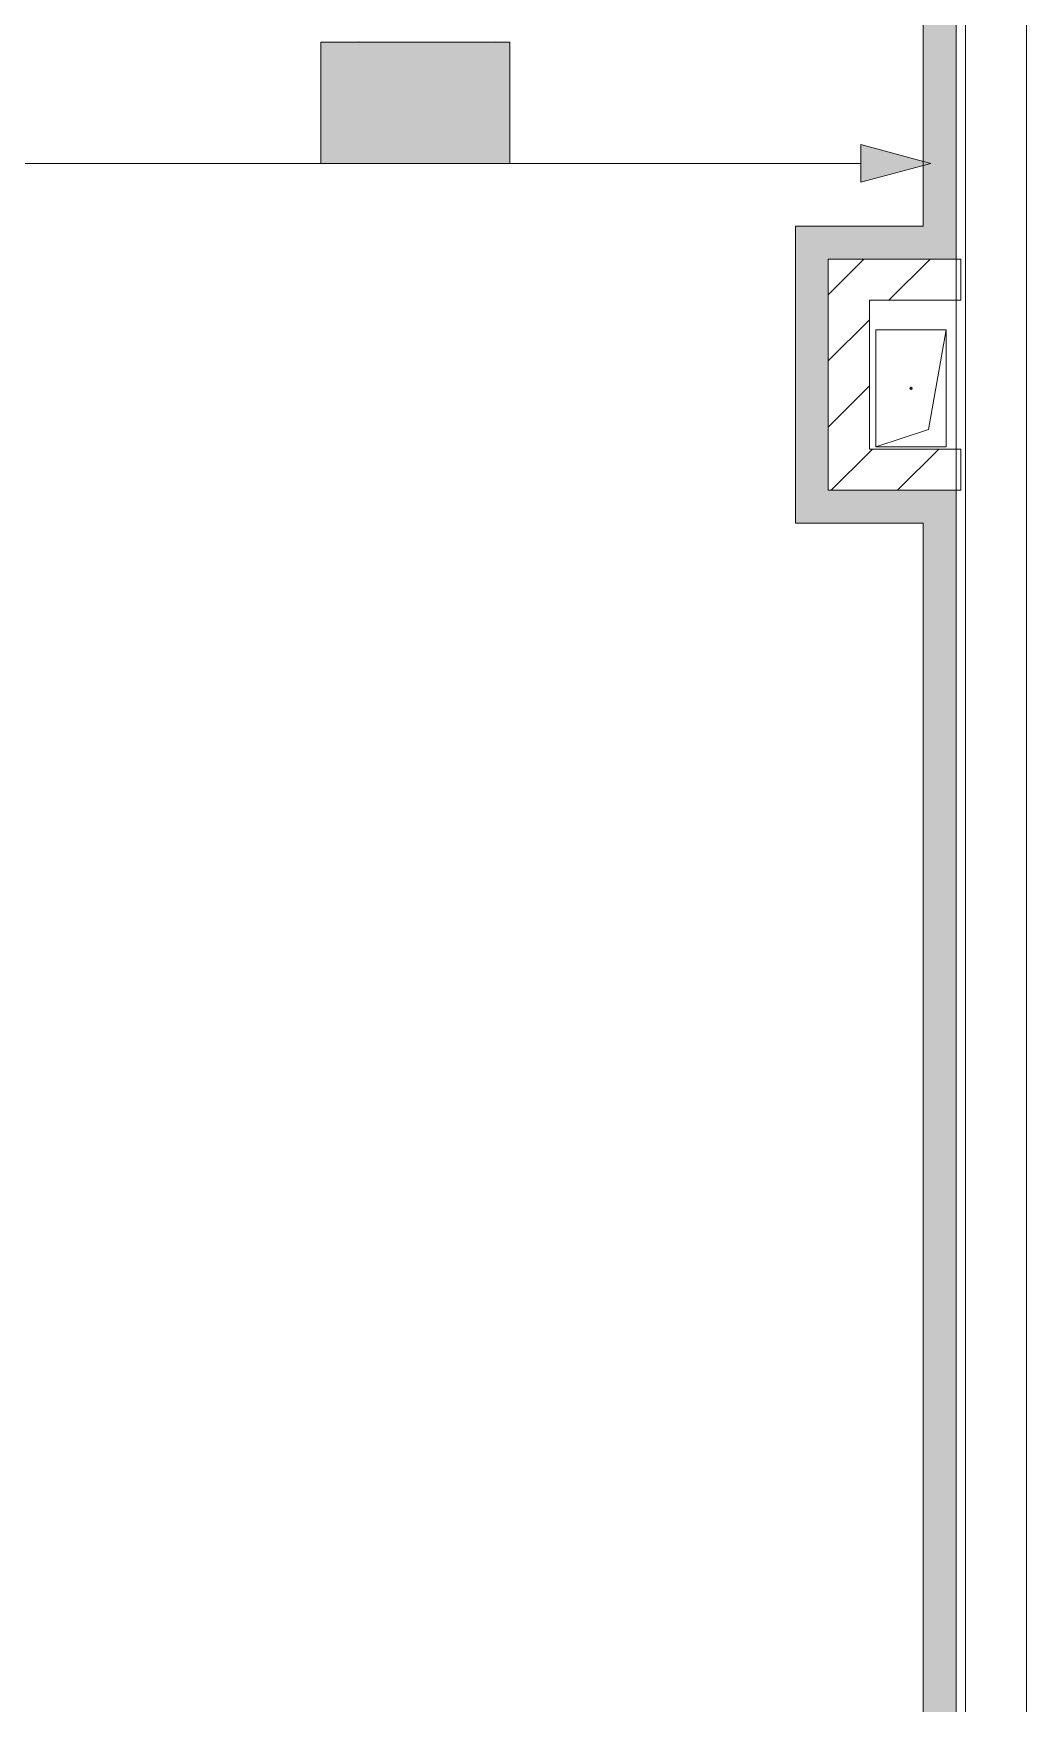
# Model space of a CAD drawing. Header units: millimetres. Extents: x 0 to 1189, y 0 to 841.
# Drawn here: x 770.97 to 792.17, y 429.54 to 465.23 of the extents above; entities that cross this region are included whole.
import ezdxf

# ---------------------------------------------------------------- set-up
doc = ezdxf.new("R2010")
doc.units = ezdxf.units.MM

msp = doc.modelspace()

# ---------------------------------------------------------------- hatches: boundary and pattern name
at = {"true_color": 0xf1d696}
h = msp.add_hatch(color=41, dxfattribs=at)
h.dxf.hatch_style = 2
h.paths.add_polyline_path([(789.968207, 487.677516), (790.668208, 487.677516), (790.668208, 461.103475), (789.968207, 461.103475)])
at = {"true_color": 0xffffff}
h = msp.add_hatch(color=7, dxfattribs=at)
h.dxf.hatch_style = 2
h.paths.add_polyline_path([(777.105187, 465.036481), (781.145193, 465.036481), (781.145193, 462.448477), (777.105187, 462.448477)])
h = msp.add_hatch(color=7, dxfattribs=at)
h.dxf.hatch_style = 2
h.paths.add_polyline_path([(777.105187, 465.036481), (781.145193, 465.036481), (781.145193, 462.448477), (777.105187, 462.448477)])
at = {"true_color": 0x0077b0}
h = msp.add_hatch(color=144, dxfattribs=at)
h.paths.add_polyline_path([(778.314562, 463.641789), (778.314562, 464.448768), (778.285072, 464.605451), (778.196051, 464.736502), (778.067411, 464.822905), (777.911073, 464.852257), (777.754596, 464.822905), (777.623338, 464.736502), (777.535902, 464.605451), (777.507583, 464.448768), (777.507583, 463.641789), (777.535902, 463.48545), (777.623338, 463.35681), (777.754596, 463.267789), (777.911073, 463.238299), (778.067411, 463.267789), (778.196051, 463.35681), (778.285072, 463.48545)])
h.paths.add_polyline_path([(778.515205, 463.641789), (778.504051, 463.521133), (778.470625, 463.409107), (778.414978, 463.306073), (778.337162, 463.212392), (778.245393, 463.135093), (778.143341, 463.080583), (778.031677, 463.048293), (777.911073, 463.037657), (777.78934, 463.048293), (777.677633, 463.080583), (777.575434, 463.135093), (777.482227, 463.212392), (777.404497, 463.306073), (777.34904, 463.409107), (777.315803, 463.521133), (777.304736, 463.641789), (777.304736, 464.448768), (777.315803, 464.5705), (777.34904, 464.682207), (777.404497, 464.784406), (777.482227, 464.877613), (777.575434, 464.955429), (777.677633, 465.011076), (777.78934, 465.044502), (777.911073, 465.055656), (778.031728, 465.044545), (778.143754, 465.011421), (778.246789, 464.956592), (778.340469, 464.880369), (778.416373, 464.786732), (778.471038, 464.683586), (778.504103, 464.570931), (778.515205, 464.448768)])
h = msp.add_hatch(color=144, dxfattribs=at)
h.paths.add_polyline_path([(778.314562, 463.641789), (778.314562, 464.448768), (778.285072, 464.605451), (778.196051, 464.736502), (778.067411, 464.822905), (777.911073, 464.852257), (777.754596, 464.822905), (777.623338, 464.736502), (777.535902, 464.605451), (777.507583, 464.448768), (777.507583, 463.641789), (777.535902, 463.48545), (777.623338, 463.35681), (777.754596, 463.267789), (777.911073, 463.238299), (778.067411, 463.267789), (778.196051, 463.35681), (778.285072, 463.48545)])
h.paths.add_polyline_path([(778.515205, 463.641789), (778.504051, 463.521133), (778.470625, 463.409107), (778.414978, 463.306073), (778.337162, 463.212392), (778.245393, 463.135093), (778.143341, 463.080583), (778.031677, 463.048293), (777.911073, 463.037657), (777.78934, 463.048293), (777.677633, 463.080583), (777.575434, 463.135093), (777.482227, 463.212392), (777.404497, 463.306073), (777.34904, 463.409107), (777.315803, 463.521133), (777.304736, 463.641789), (777.304736, 464.448768), (777.315803, 464.5705), (777.34904, 464.682207), (777.404497, 464.784406), (777.482227, 464.877613), (777.575434, 464.955429), (777.677633, 465.011076), (777.78934, 465.044502), (777.911073, 465.055656), (778.031728, 465.044545), (778.143754, 465.011421), (778.246789, 464.956592), (778.340469, 464.880369), (778.416373, 464.786732), (778.471038, 464.683586), (778.504103, 464.570931), (778.515205, 464.448768)])
h = msp.add_hatch(color=144, dxfattribs=at)
h.dxf.hatch_style = 2
h.paths.add_polyline_path([(780.737682, 464.711146), (780.506172, 464.479636), (780.435616, 464.448768), (780.359479, 464.474055), (780.334192, 464.550191), (780.362304, 464.620747), (780.757526, 465.015968), (780.798316, 465.045321), (780.839106, 465.055656), (780.915242, 465.030093), (780.940529, 464.953681), (780.940529, 463.136324), (780.915242, 463.061566), (780.839106, 463.037657), (780.762969, 463.061566), (780.737682, 463.136324)])
h = msp.add_hatch(color=144, dxfattribs=at)
h.dxf.hatch_style = 2
h.paths.add_polyline_path([(780.737682, 464.711146), (780.506172, 464.479636), (780.435616, 464.448768), (780.359479, 464.474055), (780.334192, 464.550191), (780.362304, 464.620747), (780.757526, 465.015968), (780.798316, 465.045321), (780.839106, 465.055656), (780.915242, 465.030093), (780.940529, 464.953681), (780.940529, 463.136324), (780.915242, 463.061566), (780.839106, 463.037657), (780.762969, 463.061566), (780.737682, 463.136324)])
h = msp.add_hatch(color=144, dxfattribs=at)
h.dxf.hatch_style = 2
h.paths.add_polyline_path([(779.828102, 463.539814), (779.021123, 463.539814), (778.944987, 463.565376), (778.9197, 463.641789), (778.944987, 463.717925), (779.021123, 463.743212), (779.828102, 463.743212), (779.904239, 463.717925), (779.929526, 463.641789), (779.904239, 463.565376)])
h = msp.add_hatch(color=144, dxfattribs=at)
h.dxf.hatch_style = 2
h.paths.add_polyline_path([(779.828102, 463.539814), (779.021123, 463.539814), (778.944987, 463.565376), (778.9197, 463.641789), (778.944987, 463.717925), (779.021123, 463.743212), (779.828102, 463.743212), (779.904239, 463.717925), (779.929526, 463.641789), (779.904239, 463.565376)])
h = msp.add_hatch(color=144, dxfattribs=at)
h.dxf.hatch_style = 2
h.paths.add_polyline_path([(790.127207, 462.448477), (788.634205, 462.048477), (788.634205, 462.848478)])
at = {"true_color": 0xf1d696}
h = msp.add_hatch(color=41, dxfattribs=at)
h.dxf.hatch_style = 2
h.paths.add_polyline_path([(787.238203, 461.103475), (787.938204, 461.103475), (787.938204, 460.403474)])
h = msp.add_hatch(color=41, dxfattribs=at)
h.dxf.hatch_style = 2
h.paths.add_polyline_path([(787.238203, 460.403474), (787.238203, 461.103475), (787.938204, 460.403474)])
h = msp.add_hatch(color=41, dxfattribs=at)
h.dxf.hatch_style = 2
h.paths.add_polyline_path([(789.968207, 461.103475), (789.968207, 460.403474), (787.938204, 460.403474), (787.938204, 461.103475)])
h = msp.add_hatch(color=41, dxfattribs=at)
h.dxf.hatch_style = 2
h.paths.add_polyline_path([(789.968207, 461.103475), (790.668208, 461.103475), (790.668208, 460.403474)])
h = msp.add_hatch(color=41, dxfattribs=at)
h.dxf.hatch_style = 2
h.paths.add_polyline_path([(789.968207, 460.403474), (789.968207, 461.103475), (790.668208, 460.403474)])
h = msp.add_hatch(color=41, dxfattribs=at)
h.dxf.hatch_style = 2
h.paths.add_polyline_path([(787.238203, 460.403474), (787.938204, 460.403474), (787.938204, 455.463467), (787.238203, 455.463467)])
h = msp.add_hatch(color=41, dxfattribs=at)
h.dxf.hatch_style = 2
h.paths.add_polyline_path([(787.938204, 455.463467), (787.238203, 454.763465), (787.238203, 455.463467)])
h = msp.add_hatch(color=41, dxfattribs=at)
h.dxf.hatch_style = 2
h.paths.add_polyline_path([(787.938204, 455.463467), (787.938204, 454.763465), (787.238203, 454.763465)])
h = msp.add_hatch(color=41, dxfattribs=at)
h.dxf.hatch_style = 2
h.paths.add_polyline_path([(787.938204, 454.763465), (787.938204, 455.463467), (789.968207, 455.463467), (789.968207, 454.763465)])
h = msp.add_hatch(color=41, dxfattribs=at)
h.dxf.hatch_style = 2
h.paths.add_polyline_path([(789.968207, 454.763465), (789.968207, 455.463467), (790.668208, 455.463467)])
h = msp.add_hatch(color=41, dxfattribs=at)
h.dxf.hatch_style = 2
h.paths.add_polyline_path([(789.968207, 454.763465), (790.668208, 455.463467), (790.668208, 454.763465)])
h = msp.add_hatch(color=41, dxfattribs=at)
h.dxf.hatch_style = 2
h.paths.add_polyline_path([(789.968207, 454.763465), (790.668208, 454.763465), (790.668208, 415.541406), (789.968207, 415.541406)])

# ---------------------------------------------------------------- linework, layer by layer
at = {"color": 7, "lineweight": 0}
for points in [[(792.17321, 251.095154), (792.17321, 721.485873)], [(790.668208, 461.103475), (790.668208, 488.377517)], [(789.968207, 487.677516), (789.968207, 461.103475)], [(790.668208, 473.927495), (790.668208, 414.894405)], [(790.868208, 473.777495), (790.868208, 414.541404)], [(790.868208, 414.894405), (790.868208, 473.777495)], [(787.238203, 461.103475), (787.938204, 461.103475)], [(787.238203, 461.103475), (787.238203, 455.463467)], [(789.968207, 461.103475), (787.938204, 461.103475)], [(790.668208, 460.403474), (790.668208, 461.103475)], [(787.938204, 460.403474), (787.938204, 455.463467)], [(790.768208, 460.403474), (787.938204, 460.403474)], [(787.938204, 455.463467), (787.938204, 460.403474)], [(787.938204, 460.403474), (790.668208, 460.403474)], [(790.768208, 459.523473), (790.768208, 460.403474)], [(788.818205, 456.343468), (788.818205, 459.523473)], [(788.818205, 459.523473), (790.768208, 459.523473)], [(788.958205, 456.391468), (788.958205, 458.891472)], [(788.958205, 458.891472), (790.458208, 458.891472)], [(790.458208, 458.891472), (788.958205, 458.891472)], [(788.958205, 458.891472), (788.958205, 456.391468)], [(790.458208, 458.891472), (790.083207, 456.766469)], [(790.458208, 458.891472), (790.458208, 456.391468)], [(790.458208, 456.391468), (790.458208, 458.891472)], [(789.683206, 457.64147), (789.708206, 457.66647), (789.733207, 457.64147)], [(789.683206, 457.64147), (789.695206, 457.66247)], [(789.733207, 457.64147), (789.708206, 457.61647), (789.683206, 457.64147)], [(789.732207, 457.63447), (789.708206, 457.61647), (789.695206, 457.61947)], [(789.708206, 457.66647), (789.732207, 457.64747)], [(790.083207, 456.766469), (788.958205, 456.391468)], [(790.458208, 456.391468), (788.958205, 456.391468)], [(788.958205, 456.391468), (790.458208, 456.391468)], [(790.768208, 456.343468), (788.818205, 456.343468)], [(790.768208, 455.463467), (790.768208, 456.343468)], [(787.238203, 454.763465), (787.238203, 455.463467)], [(787.938204, 455.463467), (790.768208, 455.463467)], [(789.968207, 455.463467), (787.938204, 455.463467)], [(790.668208, 455.463467), (789.968207, 455.463467)], [(790.668208, 415.541406), (790.668208, 455.463467)], [(787.238203, 454.763465), (789.968207, 454.763465)], [(789.968207, 454.763465), (789.968207, 415.541406)]]:
    msp.add_lwpolyline(points, dxfattribs=at)
at = {"color": 144, "lineweight": 0, "true_color": 0x0077b0}
for points in [[(777.105187, 465.036481), (781.145193, 465.036481)], [(777.105187, 462.448477), (777.105187, 465.036481)], [(777.105187, 465.036481), (781.145193, 465.036481)], [(777.105187, 462.448477), (777.105187, 465.036481)], [(781.145193, 465.036481), (781.145193, 462.448477)], [(781.145193, 465.036481), (781.145193, 462.448477)], [(788.634205, 462.048477), (788.634205, 462.848478)], [(790.127207, 462.448477), (788.634205, 462.848478)], [(768.561174, 462.448477), (777.105187, 462.448477)], [(781.145193, 462.448477), (777.105187, 462.448477)], [(781.145193, 462.448477), (777.105187, 462.448477)], [(786.676202, 462.448477), (781.145193, 462.448477)], [(788.634205, 462.448477), (786.676202, 462.448477)], [(790.127207, 462.448477), (788.634205, 462.048477)]]:
    msp.add_lwpolyline(points, dxfattribs=at)
at = {"color": 250, "lineweight": 0, "true_color": 0x353535}
for points in [[(787.938204, 459.641473), (788.700205, 460.403474)], [(789.234206, 459.523473), (790.114207, 460.403474)], [(787.938204, 458.227471), (788.818205, 459.107472)], [(787.938204, 456.812469), (788.818205, 457.69247)], [(788.003204, 455.463467), (788.818205, 456.278468)], [(788.818205, 456.278468), (788.883205, 456.343468)], [(789.417206, 455.463467), (790.297207, 456.343468)]]:
    msp.add_lwpolyline(points, dxfattribs=at)

doc.saveas('drawing.dxf')
